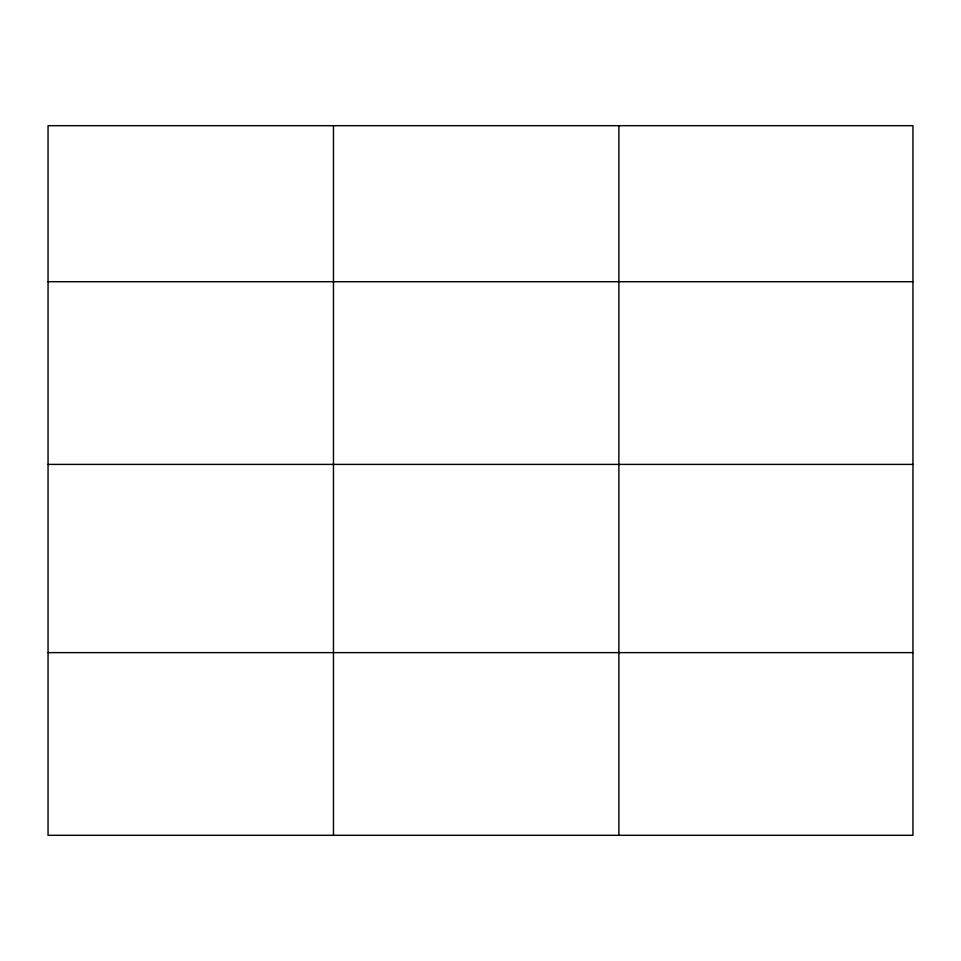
<?xml version="1.0" encoding="UTF-8"?>
<svg xmlns="http://www.w3.org/2000/svg" width="961" height="961" viewBox="0 0 961 961"><rect width="100%" height="100%" fill="white"/><g stroke="black" fill="none" stroke-linecap="round" stroke-linejoin="round"><path stroke-width="1.44" d="M912.95 464.403L912.95 125.687L48.05 125.687L48.05 835.313L912.95 835.313L912.95 464.403L48.05 464.403M48.05 281.717L912.95 281.717M48.05 652.627L912.95 652.627M618.884 125.687L618.884 835.313M333.467 125.687L333.467 835.313"/></g></svg>
